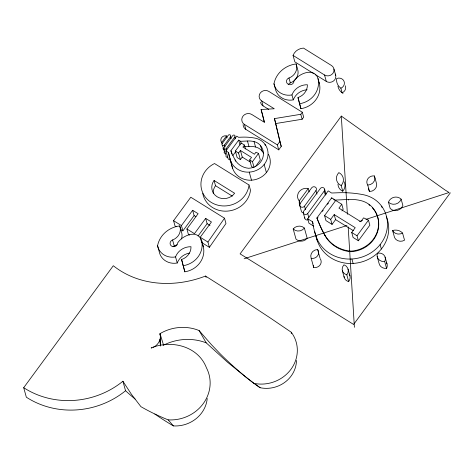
<?xml version="1.0" encoding="UTF-8"?>
<svg xmlns="http://www.w3.org/2000/svg" width="474" height="474" viewBox="0 0 474 474"><rect width="100%" height="100%" fill="white"/><g stroke="black" fill="none" stroke-linecap="round" stroke-linejoin="round"><path stroke-width="0.71" d="M159.963 335.1L160.016 333.649A41.588 38.453 -15.5 0 1 199.092 330.55L211.398 344.639L220.132 353.734A383.768 354.813 -15.5 0 0 253.756 383.33L260.143 387.726A29.086 26.888 -15.5 0 0 296.457 360.424M224.51 218.194L225.98 223.491L209.395 247.339L207.926 242.042L224.51 218.194L190.791 197.231L173.567 220.683L175.03 225.98L176.245 226.732M230.72 160.532L228.178 158.95L225.944 150.886L236.757 136.162L238.558 137.288L241.361 137.176A55.168 51.008 -15.5 0 1 255.178 138.153A16.566 15.316 -15.5 0 1 264.972 144.244L265.345 145.589M313.77 226.187L308.953 223.195L307.727 218.769L328.209 190.892L331.628 193.019L336.937 192.811A104.487 96.601 -15.5 0 1 363.096 194.654A31.379 29.015 -15.5 0 1 381.653 206.19L382.003 207.452M135.108 399.061A308.823 285.52 -15.5 0 1 125.551 390.748A80.989 74.88 -15.5 0 1 26.337 397.194L23.7 387.691L113.298 265.73A82.986 76.723 -15.5 0 0 133.093 277.189C156.195 286.403 182.543 284.939 205.503 276.052L234.061 294.158L270.648 318.226L291.279 332.256L291.291 333.69M222.069 143.77L221.702 142.449L226.489 135.931L227.04 137.916M224.463 144.991L230.506 136.761A1.41 1.304 -15.5 0 0 230.168 134.948A1.41 1.304 -15.5 0 0 228.213 135.339L222.17 143.563A1.41 1.304 -15.5 0 0 222.507 145.376A1.41 1.304 -15.5 0 0 224.463 144.991L225.014 146.976M225.849 155.028L223.829 147.74L232.764 135.582A1.28 1.185 -15.5 0 1 234.535 135.226A1.28 1.185 -15.5 0 1 234.843 136.873L235.394 138.864M226.661 150.756L226.104 148.771L234.843 136.873M231.845 154.115L230.903 150.726L238.683 140.132L240.591 141.317L247.464 141.009A21.644 20.015 -15.5 0 1 254.046 141.59A12.543 11.595 -15.5 0 1 260.57 145.648L262.075 151.07A15.026 13.888 -15.5 0 1 263.473 153.203M240.383 159.59L238.558 153.031L240.419 150.501L242.238 157.066L240.383 159.59L237.16 157.587L235.341 151.022L241.207 143.041L244.424 145.044L245.52 148.978M192.651 210.296L194.121 215.593L182.899 230.868L181.435 225.571L192.651 210.296L198.114 213.691L186.892 228.966L188.362 234.263L189.618 235.045M232.841 155.561L235.862 151.443M244.424 145.044L242.931 147.082L254.461 154.251L255.954 152.213L258.508 153.446L260.327 160.005L255.581 166.469M201.32 241.225L200.218 237.255L211.44 221.98L205.663 218.384L194.441 233.658L186.892 228.966M253.163 167.535L251.487 166.493L249.668 159.934L251.522 157.409L240.419 150.501M254.105 167.577L252.464 161.67L258.508 153.446M198.067 236.016L207.126 223.681L205.663 218.384M274.493 118.601L281.23 146.436L278.736 149.825L277.367 144.896L279.861 141.501L274.493 118.601L300.771 114.305L302.299 112.231L268.74 91.364A6.132 5.67 -15.5 0 0 260.238 93.058A6.132 5.67 -15.5 0 0 261.701 100.944L263.07 105.88L268.722 109.393M365.993 219.373L449.097 192.509L444.92 189.914L341.316 116.089L240.093 253.874L353.616 324.453L450.3 192.841M300.113 204.288L299.177 200.899L308.242 188.557L309.184 191.94M304.521 206.149L315.968 190.566A2.666 2.465 -15.5 0 0 315.329 187.135A2.666 2.465 -15.5 0 0 311.631 187.87L300.184 203.453A2.666 2.465 -15.5 0 0 300.824 206.883A2.666 2.465 -15.5 0 0 304.521 206.149L305.499 209.686M307.697 213.525L324.246 190.998A2.429 2.246 -15.5 0 0 323.665 187.876A2.429 2.246 -15.5 0 0 320.3 188.545L303.384 211.57A2.471 2.281 -15.5 0 0 307.697 213.525L308.829 217.607M316.964 217.886L331.699 197.83L335.308 200.075L348.325 199.483A40.995 37.902 -15.5 0 1 360.791 200.579A23.753 21.958 -15.5 0 1 373.156 208.27L373.316 208.85A28.458 26.307 -15.5 0 1 375.752 236.182A28.458 26.307 -15.5 0 1 350.778 251.73A34.288 31.699 -15.5 0 1 325.087 235.756A133.757 123.667 -15.5 0 1 317.124 218.467L316.964 217.886A133.757 123.667 -15.5 0 0 324.927 235.175L325.087 235.756M317.124 218.467L317.989 217.288M322.326 211.386L323.191 210.207M327.528 204.306L328.393 203.127M332.067 224.398L330.674 219.391L334.188 214.609L335.58 219.616L332.067 224.398L325.964 220.606L324.577 215.599L335.681 200.478L341.784 204.27L343.17 209.277L341.955 210.93M341.784 204.27L338.951 208.127L360.785 221.708L363.623 217.85L368.458 220.179L369.844 225.186L358.397 240.768L353.1 237.474L351.708 232.473L355.222 227.686L334.188 214.609M358.397 240.768L357.011 235.768L368.458 220.179M275.862 123.53L302.139 119.241L303.668 117.161L302.299 112.231M151.958 347.875L151.887 347.904A1.511 1.398 -15.5 0 1 151.129 347.952C171.209 339.485 198.173 346.056 206.445 367.83A38.198 35.319 -15.5 0 1 203.186 403.724A38.198 35.319 -15.5 0 1 168.187 419.869A220.167 203.553 -15.5 0 1 140.926 406.674L131.488 394.386L122.914 381.244A80.989 74.88 -15.5 0 1 23.7 387.691M244.151 258.757L346.974 225.517M359.653 221.423L362.468 220.511M278.896 149.926L245.816 129.361L244.448 124.431A6.375 5.895 -15.5 0 1 242.925 116.231A6.375 5.895 -15.5 0 1 251.765 114.471L264.332 122.28L261.103 109.494L274.268 108.759L261.701 100.944M244.157 146.65L248.969 146.436A21.644 20.015 -15.5 0 1 255.551 147.011A12.543 11.595 -15.5 0 1 262.075 151.07M324.524 74.981A6.067 5.611 -15.5 0 0 332.938 73.31A6.067 5.611 -15.5 0 0 331.486 65.507L303.473 48.087A11.299 10.446 -15.5 0 0 293.056 55.417L324.524 74.981L326.319 81.439A6.067 5.611 -15.5 0 0 333.66 80.888A6.067 5.611 -15.5 0 0 335.278 74.128M313.978 73.766L294.846 61.869L293.056 55.417M315.21 74.531L326.319 81.439M244.448 124.431L277.367 144.896M333.666 199.53L334.869 200.283M235.341 151.022L238.558 153.031M249.668 159.934L252.464 161.67M242.238 157.066L250.254 162.049M225.944 150.886L228.486 152.468L229.606 156.497M335.58 219.616L353.521 230.773M324.577 215.599L330.674 219.391M351.708 232.473L357.011 235.768M307.727 218.769L312.544 221.767L313.071 223.663M249.04 184.996L214.515 163.53A24.251 22.42 -15.5 0 0 211.143 202.345A24.251 22.42 -15.5 0 0 249.04 184.996L250.485 190.216A24.251 22.42 -15.5 0 1 227.23 211.131A24.251 22.42 -15.5 0 1 202.736 193.362M214.07 180.476L234.624 193.256A12.644 11.69 -15.5 0 1 217.092 196.74A12.644 11.69 -15.5 0 1 214.07 180.476L215.522 185.701A12.644 11.69 -15.5 0 0 213.247 193.339M215.522 185.701L232.337 196.153M194.121 215.593L195.94 216.725M207.126 223.681L210.018 225.476M173.567 220.683L181.435 225.571M200.218 237.255L207.926 242.042M180.481 229.363L182.899 230.868M201.687 242.546L209.395 247.339M343.004 93.384L342.139 92.815A11.998 11.092 -15.5 0 1 337.926 86.144M199.092 330.55L206.214 342.844L227.449 362.142L245.745 377.002A547.903 506.564 -15.5 0 0 253.679 383.01M168.187 419.869L173.389 425.913A30.911 28.576 -15.5 0 0 207.227 398.486M205.503 276.052L206.154 277.385M163.483 344.912L160.016 333.649A12.614 11.66 -15.5 0 1 153.369 347.312M401.14 199.181L402.888 205.491A7.537 6.968 -15.5 0 1 390.209 208.53L388.461 202.214A7.507 6.944 -15.5 0 1 394.007 197.291A7.507 6.944 -15.5 0 1 401.14 199.181A7.537 6.968 -15.5 0 1 388.461 202.214M402.545 233.007L404.541 240.188A6.968 6.44 -15.5 0 1 394.593 237.675L392.596 230.494A9.687 8.959 -15.5 0 1 402.545 233.007A6.968 6.44 -15.5 0 1 392.596 230.494M374.419 175.961L376.214 182.413A6.956 6.429 -15.5 0 1 369.524 191.52L367.735 185.061A6.375 5.895 -15.5 0 1 367.996 178.591A6.375 5.895 -15.5 0 1 374.419 175.961A6.956 6.429 -15.5 0 1 367.735 185.061M340.871 88.229A5.718 5.285 -15.5 0 0 343.988 81.184A5.718 5.285 -15.5 0 0 336.576 78.554A11.998 11.092 -15.5 0 0 340.871 88.229L342.139 92.815A5.718 5.285 -15.5 0 0 345.262 85.77M333.957 69.062L335.746 75.514M385.095 257.08L386.991 263.899M381.653 206.19A35.485 32.807 -15.5 0 1 380.124 244.596L381.351 249.022A36.984 34.193 -15.5 0 1 353.124 263.431A36.794 34.021 -15.5 0 1 317.473 241.266A89.414 82.666 -15.5 0 1 314.665 231.3M384.669 261.524A6.956 6.429 -15.5 0 1 377.387 253.371A6.375 5.895 -15.5 0 1 383.964 255.119A6.375 5.895 -15.5 0 1 384.669 261.524L386.565 268.343A6.956 6.429 -15.5 0 1 379.052 263.372L377.162 256.547M296.126 63.943A11.714 10.831 -15.5 0 1 288.974 77.991A3.756 3.472 -15.5 0 0 286.574 82.156A3.756 3.472 -15.5 0 0 290.639 84.68A3.756 3.472 -15.5 0 0 293.951 81.084A19.505 18.03 -15.5 0 1 307.904 72.315A9.243 8.544 -15.5 0 1 318.018 78.601L319.387 83.537A21.78 20.139 -15.5 0 1 300.913 108.688L297.98 97.555A13.533 12.514 -15.5 0 0 307.389 84.745A15.441 14.279 -15.5 0 0 291.943 94.942A15.743 14.552 -15.5 0 1 273.96 83.762A24.95 23.072 -15.5 0 1 296.126 63.943L297.494 68.872A11.714 10.831 -15.5 0 1 290.337 82.92A3.756 3.472 -15.5 0 0 288.311 84.609M348.325 199.483L348.485 200.064M341.185 185.553A8.893 8.218 -15.5 0 1 338.857 172.601A9.207 8.514 -15.5 0 1 341.185 185.553L342.755 191.212A9.207 8.514 -15.5 0 0 344.059 181.743M324.927 235.175A34.288 31.699 -15.5 0 0 350.618 251.149L350.778 251.73M312.544 221.767A89.414 82.666 -15.5 0 0 316.247 236.846A36.794 34.021 -15.5 0 0 351.892 259.005L353.124 263.431M331.699 197.83L331.859 198.41M348.052 269.06L349.925 275.803M324.654 189.298L325.976 194.062M324.246 190.998L325.377 195.081M297.98 97.555L300.913 108.688M346.802 274.819A7.098 6.565 -15.5 0 0 343.97 264.8A6.595 6.097 -15.5 0 0 346.802 274.819L348.668 281.568A6.595 6.097 -15.5 0 1 344.023 276.395M300.771 114.305L302.139 119.241M288.974 77.991L290.337 82.92M342.341 270.666L344.213 277.414M291.943 94.942L293.311 99.872A15.441 14.279 -15.5 0 1 307.093 89.734M315.968 190.566L316.946 194.103M273.96 83.762L275.329 88.691A15.743 14.552 -15.5 0 0 293.311 99.872M316.247 236.846L317.473 241.266M320.163 258.65A6.032 5.575 -15.5 0 1 320.074 265.002A6.032 5.575 -15.5 0 1 313.705 267.449L311.169 258.306A6.832 6.316 -15.5 0 1 317.627 249.514L318.409 252.322M318.801 253.732L319.968 257.951M303.271 212.761L304.776 218.2M299.734 205.319L301.304 210.977A2.666 2.465 -15.5 0 0 303.68 212.939M304.373 228.047L307.188 238.209A7.175 6.636 -15.5 0 1 295.995 239.103L293.181 228.948A7.175 6.636 -15.5 0 0 304.373 228.047A7.454 6.897 -15.5 0 0 293.181 228.948M279.861 141.501L281.23 146.436M261.103 109.494L262.276 113.724M264.972 144.244A18.735 17.325 -15.5 0 1 264.166 164.519L266.406 172.589A19.529 18.053 -15.5 0 1 251.498 180.197A19.428 17.965 -15.5 0 1 232.675 168.495L230.441 160.425A47.21 43.649 -15.5 0 1 228.486 152.468M254.046 141.59L255.551 147.011M247.464 141.009L248.969 146.436M230.441 160.425A19.428 17.965 -15.5 0 0 249.259 172.127L251.498 180.197M240.591 141.317L241.153 143.355M238.683 140.132L239.998 144.884M230.506 136.761L231.057 138.746M230.903 150.726A70.626 65.294 -15.5 0 0 235.104 159.851L235.483 161.207M229.979 157.842L230.536 159.862M222.436 145.097L222.987 147.088M223.355 148.409L223.906 150.4M179.735 225.908A11.714 10.831 -15.5 0 1 172.577 239.957A3.756 3.472 -15.5 0 0 170.184 244.122A3.756 3.472 -15.5 0 0 174.248 246.652A3.756 3.472 -15.5 0 0 177.554 243.049A19.505 18.03 -15.5 0 1 191.514 234.28A9.243 8.544 -15.5 0 1 201.628 240.567L203.316 246.664A21.78 20.139 -15.5 0 1 184.842 271.815L181.583 259.521A13.533 12.514 -15.5 0 0 190.992 246.717A15.441 14.279 -15.5 0 0 175.552 256.908A15.743 14.552 -15.5 0 1 157.569 245.728A24.95 23.072 -15.5 0 1 179.735 225.908L181.423 231.999A11.714 10.831 -15.5 0 1 181.447 238.955M181.583 259.521L184.842 271.815M172.577 239.957L174.272 246.047A3.756 3.472 -15.5 0 0 173.093 246.723M175.552 256.908L177.24 262.999A15.441 14.279 -15.5 0 1 189.375 253.08M157.569 245.728L159.258 251.818A15.743 14.552 -15.5 0 0 177.24 262.999M122.914 381.244L125.551 390.748M262.472 114.43L264.445 122.245M160.526 346.067L159.969 339.585L160.39 345.422M341.316 116.089L347.401 214.313M348.177 226.868L354.404 327.303M160.348 337.606L160.579 345.499M263.07 105.88A6.132 5.67 -15.5 0 1 260.576 102.283M245.816 129.361A6.375 5.895 -15.5 0 1 243.132 124.597M176.962 244.673A11.714 10.831 -15.5 0 1 174.272 246.047M201.628 240.567A21.78 20.139 -15.5 0 1 183.154 265.718M202.564 244.703A9.243 8.544 -15.5 0 1 203.316 246.664M173.389 425.913A308.823 285.52 -15.5 0 1 157.149 415.639M156.562 415.242A308.823 285.52 -15.5 0 1 154.808 414.033M260.143 387.726A547.903 506.564 -15.5 0 1 255.285 384.195M163.038 345.433A49.776 46.019 -15.5 0 1 206.214 342.844M373.156 208.27A28.458 26.307 -15.5 0 1 375.592 235.608A28.458 26.307 -15.5 0 1 350.618 251.149M342.755 191.212A8.893 8.218 -15.5 0 1 337.98 184.149M380.124 244.596A36.984 34.193 -15.5 0 1 351.892 259.005M368.879 204.709A23.753 21.958 -15.5 0 1 369.862 205.438M372.534 207.926A23.753 21.958 -15.5 0 1 373.316 208.85M317.627 249.514A6.032 5.575 -15.5 0 1 317.544 255.865A6.032 5.575 -15.5 0 1 311.169 258.306M386.251 216.529A35.485 32.807 -15.5 0 1 381.351 249.022M349.071 273.996A7.098 6.565 -15.5 0 1 348.668 281.568M313.705 267.449A6.832 6.316 -15.5 0 1 313.284 265.458M299.764 205.153A8.313 7.685 -15.5 0 1 299.295 201.462M299.177 200.899A8.313 7.685 -15.5 0 1 299.053 191.834A8.313 7.685 -15.5 0 1 308.242 188.557M369.524 191.52A6.375 5.895 -15.5 0 1 368.63 188.285M386.523 262.863A6.375 5.895 -15.5 0 1 386.565 268.343M308.23 219.764A2.471 2.281 -15.5 0 1 304.752 217.602M325.176 193.321A2.429 2.246 -15.5 0 1 325.976 194.186M223.444 149.683A4.39 4.059 -15.5 0 1 223.047 148.048M221.702 142.449A4.39 4.059 -15.5 0 1 221.636 137.661A4.39 4.059 -15.5 0 1 226.489 135.931M260.57 145.648A15.026 13.888 -15.5 0 1 261.861 160.082A15.026 13.888 -15.5 0 1 248.672 168.288A18.101 16.738 -15.5 0 1 235.104 159.851M264.166 164.519A19.529 18.053 -15.5 0 1 249.259 172.127M268.474 154.352A18.735 17.325 -15.5 0 1 266.406 172.589M232.675 168.495A47.21 43.649 -15.5 0 1 230.82 161.213M225.393 153.535A1.41 1.304 -15.5 0 1 224.374 151.52M227.798 157.143A1.304 1.203 -15.5 0 1 226.033 155.691M226.104 148.771A1.304 1.203 -15.5 0 1 223.829 147.74M319.079 82.529A9.243 8.544 -15.5 0 1 319.387 83.537M318.018 78.601A21.78 20.139 -15.5 0 1 299.544 103.753M291.279 332.256A34.898 32.268 -15.5 0 1 290.977 369.276A34.898 32.268 -15.5 0 1 253.75 383.336"/></g></svg>
